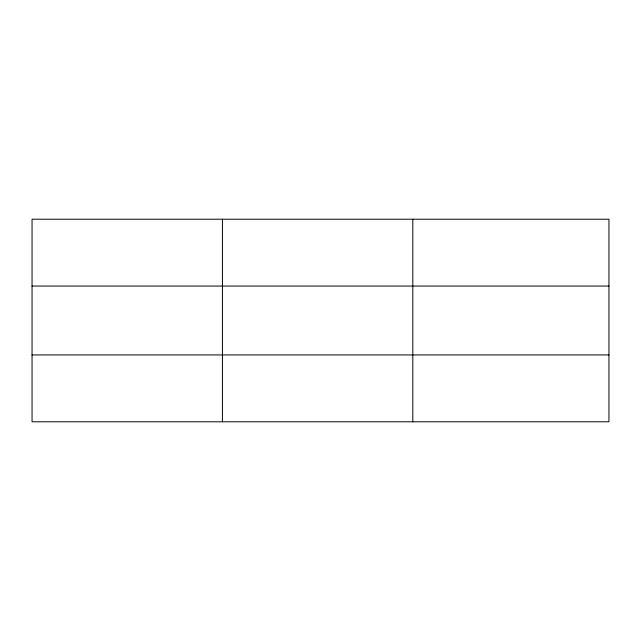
<?xml version="1.0" encoding="UTF-8"?>
<svg xmlns="http://www.w3.org/2000/svg" width="641" height="641" viewBox="0 0 641 641"><rect width="100%" height="100%" fill="white"/><g stroke="black" fill="none" stroke-linecap="round" stroke-linejoin="round"><path stroke-width="0.96" d="M222.427 421.786L222.427 219.214M412.804 421.786L412.804 219.214M608.95 286.062L608.95 219.214L32.05 219.214L32.05 421.786L608.95 421.786L608.95 286.062L32.05 286.062M32.05 354.938L608.95 354.938"/></g></svg>
